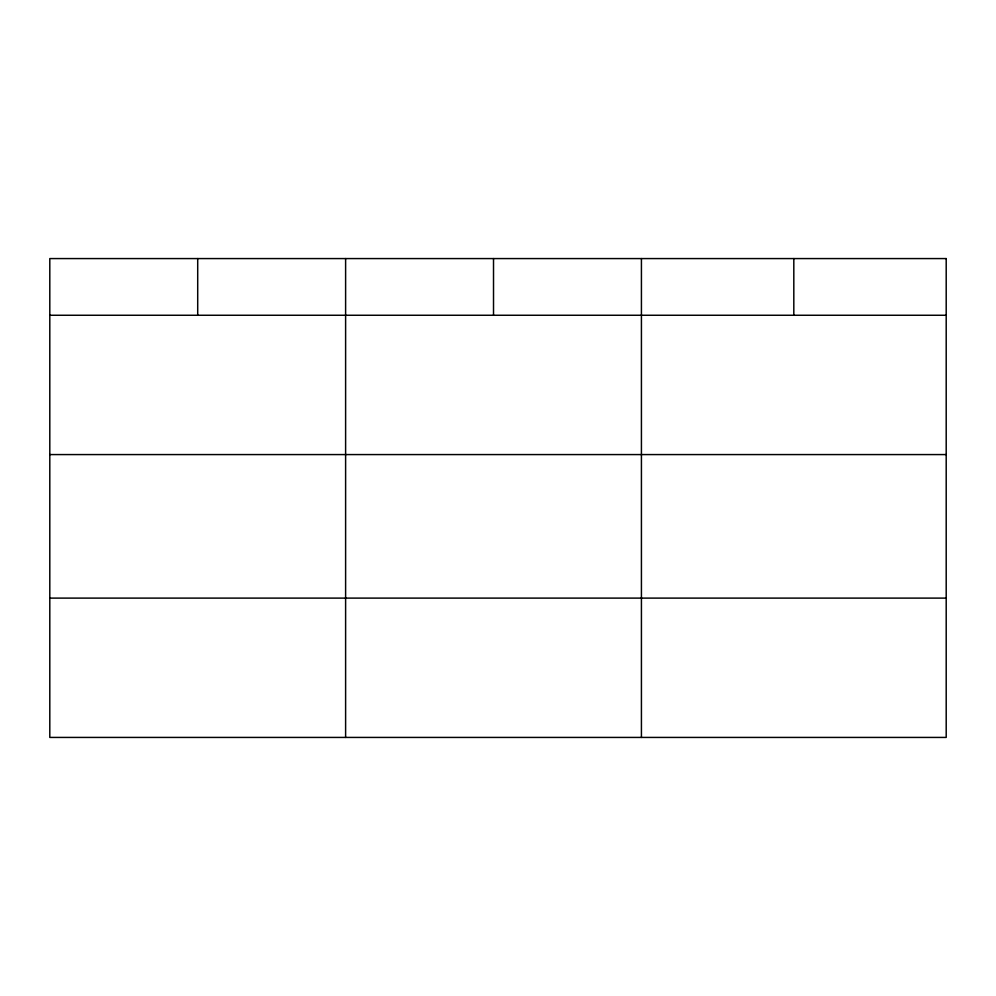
<?xml version="1.0" encoding="UTF-8"?>
<svg xmlns="http://www.w3.org/2000/svg" width="996" height="996" viewBox="0 0 996 996"><rect width="100%" height="100%" fill="white"/><g stroke="black" fill="none" stroke-linecap="round" stroke-linejoin="round"><path stroke-width="1.49" d="M49.8 315.259L946.2 315.259M49.8 454.574L946.2 454.574M49.8 598.11L946.2 598.11M793.812 258.574L793.812 315.259M641.424 258.574L641.424 737.426M493.518 258.574L493.518 315.259M345.612 258.574L345.612 737.426M197.706 258.574L197.706 315.259M946.2 258.574L49.8 258.574L49.8 737.426L946.2 737.426L946.2 258.574"/></g></svg>
